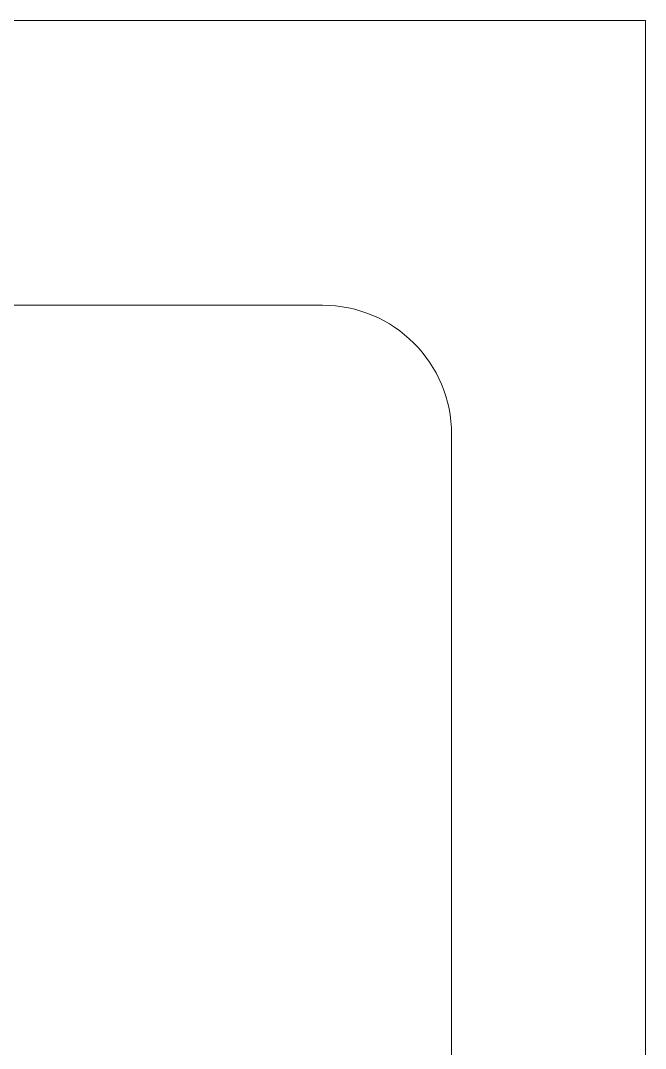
# Model space of a CAD drawing. Header units: inches. Extents: x -12916 to -2478, y -355 to 4961.
# Drawn here: x -3997.96 to -3983.89, y 4018.31 to 4041.44 of the extents above; entities that cross this region are included whole.
import ezdxf

# ---------------------------------------------------------------- set-up
doc = ezdxf.new("R2010")
doc.units = ezdxf.units.IN
doc.header["$MEASUREMENT"] = 0
doc.layers.add('A-FURN', color=8, linetype='Continuous', lineweight=18)

msp = doc.modelspace()

# ---------------------------------------------------------------- linework, layer by layer
at = {"layer": 'A-FURN'}
for p in [(-4033.892, 4041.438), (-3983.892, 3942.763)]:
    msp.add_line(p, (-3983.892, 4041.438), dxfattribs=at)
for points in [[(-3991.164, 4035.032), (-4026.073, 4035.032)], [(-3988.255, 4032.123), (-3988.255, 3997.941)]]:
    msp.add_lwpolyline(points, dxfattribs=at)
msp.add_arc((-3991.164, 4032.123), 2.909, 0, 90, dxfattribs=at)

doc.saveas('drawing.dxf')
